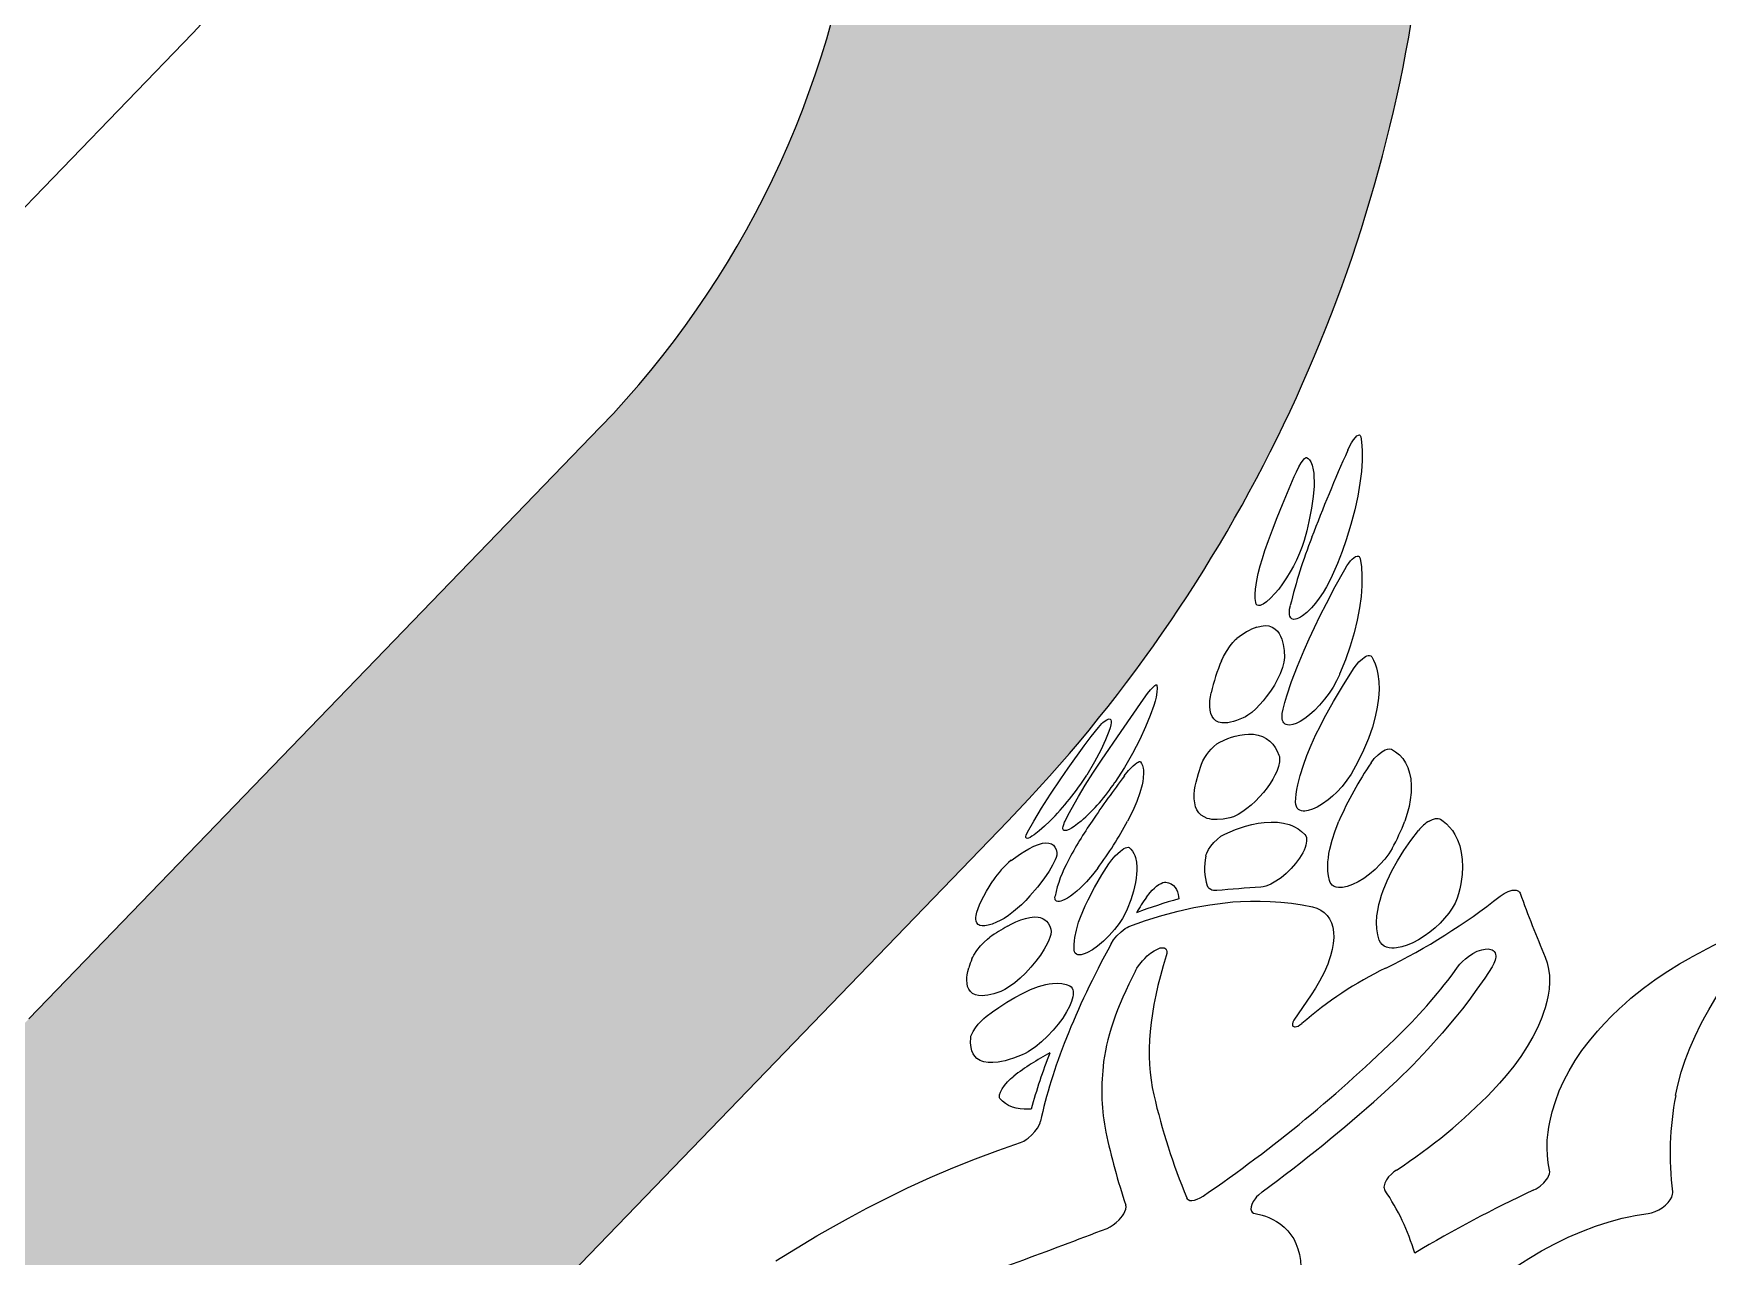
# Model space of a CAD drawing. Extents: x 5 to 829, y 5 to 582.
# Drawn here: x 316.66 to 334.38, y 420.91 to 433.86 of the extents above; entities that cross this region are included whole.
import ezdxf

# ---------------------------------------------------------------- set-up
doc = ezdxf.new("R2010")
doc.units = 0
doc.header["$LTSCALE"] = 7
doc.header["$MEASUREMENT"] = 0
doc.layers.add('HATCH', color=3, linetype='CONTINUOUS')
doc.layers.add('OUTLINE', color=7, linetype='CONTINUOUS', lineweight=25)

msp = doc.modelspace()

# ---------------------------------------------------------------- hatches: boundary and pattern name
at = {"layer": 'HATCH'}
h = msp.add_hatch(dxfattribs=at)
h.set_pattern_fill('DOTS', color=256, scale=15)
h.set_pattern_definition([(0, (39.08501928787086, 223.1485383463907), (0.46875, 0.9375), [0, -0.9375])])
edge = h.paths.add_edge_path()
edge.add_arc((318.5948103647763, 387.8951206612107), 1.699999999999999, 356.2113893814385, 391.2682112159051)
edge.add_arc((321.2910952232819, 389.6167922195552), 1.499999999999995, 146.7554563376713, 214.0233060076797, ccw=False)
edge.add_arc((318.6148124501631, 391.3710756967356), 1.700000000000017, 326.7554563376692, 363.767943098237)
edge.add_arc((290.3467697267472, 389.5093994827012), 30.02927951323097, 3.7679430982366, 14.02566068327412)
edge.add_arc((372.8410952232819, 410.1167922195554), 54.99999999999996, 180.0000000000001, 194.0256606832747, ccw=False)
edge.add_line((317.8410952232819, 410.1167922195553), (317.8410952232817, 411.6167922195553))
edge.add_arc((328.8410952232819, 411.6167922195552), 11.00000000000002, 135.9959717478318, 179.9999999999994, ccw=False)
edge.add_line((320.9288946662907, 419.258590590747), (326.9777839913274, 425.5215176089679))
edge.add_arc((315.469128635704, 436.6368606943378), 16.00000000000004, 315.995971747832, 352.7468053872747)
edge.add_line((331.3410952232819, 434.6167922195552), (338.9774588596454, 494.6167922195552))
edge.add_line((338.9774588596454, 494.6167922195552), (329.5230409337791, 494.6167922195552))
edge.add_arc((329.5230409337792, 491.6167922195552), 2.999999999999991, -7.253194612724599, 90.00000000000108, ccw=False)
edge.add_line((332.4990346689501, 491.2380293805335), (325.3891077529403, 435.3743178975986))
edge.add_arc((315.469128635704, 436.6368606943378), 10.00000000000002, 315.99597174783196, 352.74680538727483, ccw=False)
edge.add_line((322.6620382329688, 429.6897712659816), (316.6131489079321, 423.4268442477607))
edge.add_arc((328.8410952232819, 411.6167922195552), 17, 135.9959717478321, 179.9999999999999)
edge.add_line((311.8410952232819, 411.6167922195552), (311.841095223282, 410.1167922195506))
edge.add_arc((372.8410952232821, 410.1167922195551), 60.99999999999996, 180.0000000000042, 194.0256606832745)
edge.add_arc((290.3467697267472, 389.509399482701), 24.02927951323116, 7.965249221048111, 14.025660683274111, ccw=False)
edge.add_arc((311.1731650019824, 392.4234785285168), 3.00000000000001, -15.503869693138085, 7.965249221049987, ccw=False)
edge.add_arc((321.2910952232819, 389.6167922195552), 7.50000000000002, 164.4961303068599, 197.589888053205)
edge.add_arc((311.2820330423476, 386.4436747842574), 3.000000000000028, -0.37929316988402206, 17.589888053205073, ccw=False)
edge.add_line((314.2819673076829, 386.4238151853759), (313.5997932509774, 283.376551248187))
edge.add_arc((310.5998589856422, 283.3964108470686), 2.999999999999998, 341.22404204298357, 359.6207068301147, ccw=False)
edge.add_arc((320.5410952232821, 280.0167922195552), 7.500000000000004, 161.2240420429845, 192.9539508470455)
edge.add_arc((310.3083144972966, 277.6630295692653), 3.000000000000005, -14.450553213307785, 12.953950847045917, ccw=False)
edge.add_line((313.2134045775231, 276.9143963975654), (312.4636478613187, 274.004946374288))
edge.add_arc((337.6410952232818, 267.5167922195553), 26.00000000000001, 165.5494467866925, 180.000000000008)
edge.add_line((311.6410952232818, 267.5167922195516), (311.641095223284, 251.7299630587673))
edge.add_line((311.6410952232841, 251.7299630587673), (316.4680195289067, 254.5167913241233))
edge.add_arc((319.0660952232815, 256.0167922195559), 3.000000000000004, 103.8187462502811, 210.0000197471174, ccw=False)
edge.add_arc((353.441314521529, 266.0167922195552), 35.80021929824718, 180.0000000000086, 191.4173968417242, ccw=False)
edge.add_line((317.6410952232818, 266.0167922195499), (317.6410952232818, 267.5167922195553))
edge.add_arc((337.6410952232818, 267.5167922195553), 20, 165.5494467866925, 180.0000000000003, ccw=False)
edge.add_line((318.2738280217716, 272.5076800308882), (319.4439071030025, 277.0482016915112))
edge.add_arc((312.6653635824748, 278.79501242548), 6.999999999999783, 345.5494467866723, 347.1884062628637)
edge.add_arc((316.5657815994764, 277.9080291716085), 3, 347.188406262884, 387.9443665222576)
edge.add_arc((320.5410952232819, 280.0167922195552), 1.500000000000003, 149.8621886517988, 207.9443665222563, ccw=False)
edge.add_arc((317.0220777857874, 282.059799144146), 2.569073729894538, 329.8621886518, 359.6207068301164)
edge.add_line((319.5910952232816, 282.0427922195552), (319.7935535499433, 312.6255685926964))
edge.add_spline(control_points=[(319.7935535499432, 312.6255685926964), (319.5796012579958, 312.6842565124857), (319.1127099164146, 312.7701105273933), (318.5666915774282, 312.7317024075173), (318.2941131068687, 312.7150586172483)], knot_values=[0.996170392800659, 0.996170392800659, 0.996170392800659, 0.996170392800659, 1.65973339260108, 2.37323578365356, 2.37323578365356, 2.37323578365356, 2.37323578365356], degree=3, periodic=0)
edge.add_spline(control_points=[(318.2941131068687, 312.7150586172483), (317.7933699226678, 312.6844829649623), (316.5790475662172, 312.6334342022199), (317.2521591167304, 315.6238189065743), (317.0629339989014, 317.1262526629532), (316.8045259300723, 319.2805751286289), (317.7291841732365, 319.0081514142209), (318.3348131798484, 318.8630953556266)], knot_values=[2.37323578365356, 2.37323578365356, 2.37323578365356, 2.37323578365356, 3.683982954908346, 5.789738561323501, 8.897583544937163, 9.667117092186864, 11.11899205011394, 11.11899205011394, 11.11899205011394, 11.11899205011394], degree=3, periodic=0)
edge.add_spline(control_points=[(318.3348131798484, 318.8630953556266), (318.4692857240516, 318.8308874246353), (319.0255359078867, 318.7044468577674), (319.5005884667528, 318.7055478830172), (319.8340858070096, 318.7482555386681)], knot_values=[11.11899205011394, 11.11899205011394, 11.11899205011394, 11.11899205011394, 11.44136320031615, 12.45186169343231, 12.45186169343231, 12.45186169343231, 12.45186169343231], degree=3, periodic=0)
edge.add_line((319.8340858070096, 318.7482555386681), (320.291095223282, 387.7827922195552))
h.paths.add_polyline_path([(315.0667708956034, 294.5683721580089), (318.280986179891, 294.54709401635), (318.3107755782135, 299.0469954143528), (315.0965602939257, 299.0682735560116)], flags=24)
h.paths.add_polyline_path([(337.0647407785636, 482.9777072790075), (338.1032891811992, 492.6506860992158), (333.629003823834, 493.1310719242234), (332.5904554211986, 483.4580931040151)], flags=24)
h.paths.add_polyline_path([(316.4224097993065, 256.8587248864122), (316.4224097993065, 266.2444391721265), (311.9224097993065, 266.2444391721265), (311.9224097993065, 256.8587248864122)], flags=25)

# ---------------------------------------------------------------- linework, layer by layer
at = {"layer": 'OUTLINE'}
for p, q in [((318.34629247461, 433.8580249229954), (312.2974031495733, 427.5950979047744)), ((322.6620382329688, 429.6897712659816), (316.6131489079321, 423.4268442477607)), ((326.9777839913274, 425.5215176089679), (320.9288946662907, 419.258590590747))]:
    msp.add_line(p, q, dxfattribs=at)
at = {"layer": 'OUTLINE', "ltscale": 0.001295910380023842}
msp.add_line((330.7113802574615, 429.5868849929927), (330.7183840416412, 429.5355239090083), dxfattribs=at)
at = {"layer": 'OUTLINE', "ltscale": 0.003330866172961866}
msp.add_line((327.1854708336334, 425.4050612625239), (327.2501986168365, 425.5215163406489), dxfattribs=at)
at = {"layer": 'OUTLINE', "ltscale": 0.0003002137665080602}
msp.add_line((327.5774386070709, 425.5106215652583), (327.5824892662506, 425.5215163406489), dxfattribs=at)
at = {"layer": 'OUTLINE', "ltscale": 0.0008293837033825667}
msp.add_line((331.5564425133209, 425.5408034500239), (331.5834353111725, 425.5215163406489), dxfattribs=at)
at = {"layer": 'OUTLINE', "ltscale": 0.008134304024375347}
msp.add_line((330.1875460289459, 423.6828627761958), (330.0045626305084, 423.4138198074458), dxfattribs=at)
at = {"layer": 'OUTLINE'}
for points in [[(330.7183840416412, 429.5355239090083), (330.7248079918365, 429.4422621902583), (330.724685921524, 429.3376784500239), (330.7175600670319, 429.2221999343989), (330.7028963707428, 429.0962844070552), (330.6801607750397, 428.9604506668208), (330.64874292836, 428.8151564773677), (330.6080782555084, 428.6610427078364), (330.5575411461334, 428.4988112625239), (330.5140078209381, 428.3755202468989), (330.4648745201569, 428.2491469558833), (330.4101717613678, 428.1205458816646)], [(330.5737307213287, 429.4458022293208), (330.5933840416412, 429.4869399246333), (330.6148378990631, 429.5256667312739), (330.6353457115631, 429.5571913894771), (330.6545717857819, 429.5816359695552), (330.6715853355865, 429.5981764968989), (330.6860048912506, 429.6069350418208), (330.697326912735, 429.6082167801021), (330.7023012779694, 429.6058974441646), (330.7063295982819, 429.6015029129146), (330.7113802574615, 429.5868849929927)], [(330.0065767906647, 429.1671157058833), (330.0299837730865, 429.2180190261958), (330.0565798424225, 429.2694106277583), (330.082107796524, 429.3126235183833), (330.1048739098053, 429.3448805984614), (330.1172945641022, 429.3589186843989), (330.1274264000397, 429.3671584304927), (330.1328127525787, 429.3695998367427), (330.135086312149, 429.3699355301021), (330.1379854820709, 429.3693556961177)], [(330.1379854820709, 429.3693556961177), (330.1544039391022, 429.3591628250239), (330.1689303062897, 429.3441786941646), (330.1816103600006, 429.3245864090083), (330.1898958824615, 429.3068862136958), (330.1971132896881, 429.2866835769771), (330.2083590172272, 429.2389235672114), (330.2134249351959, 429.2019972976802), (330.2165377281647, 429.1609816726802), (330.2176516197662, 429.1155104812739), (330.2166750572662, 429.0660720047114), (330.2082369469147, 428.9562392410396), (330.1907045982819, 428.8317885574458), (330.163406624649, 428.6935134109614), (330.139724984024, 428.5950637039302), (330.1112673424225, 428.4912429031489)], [(329.6000979088287, 427.8353285965083), (329.5949099205475, 427.8771987136958), (329.5941927574615, 427.9246535476802), (329.5978396080475, 427.9775405105708), (329.603348030899, 428.0206313308833), (329.611160530899, 428.0666518386958), (329.6271212242584, 428.1410231765864), (329.6479799889069, 428.2216201004146), (329.6710207603912, 428.3002638992427), (329.6977999351959, 428.3838210281489), (329.7346041344147, 428.4903884109614), (329.7762911461334, 428.6037001785396), (329.8268892906647, 428.7344985183833), (329.8820192955475, 428.8713393386958), (330.0065767906647, 429.1671157058833)], [(330.1112673424225, 428.4912429031489), (330.0904848717194, 428.4273390945552), (330.0631716392975, 428.3569960769771), (330.0296633385162, 428.2824111160396), (329.9985201500397, 428.2206130203364), (329.9638979576569, 428.1582045730708), (329.9253389976959, 428.0949721511958), (329.8842165611725, 428.0336928543208), (329.8426668785553, 427.9774489578364), (329.8021242760162, 427.9281935867427), (329.7559511803131, 427.8789687332271), (329.7140658043365, 427.8416457351802), (329.6779635094147, 427.8167739090083), (329.6623995445709, 427.8089614090083), (329.6485445641022, 427.8041396316646), (329.6300814293365, 427.8022475418208), (329.6159060142975, 427.8071303543208), (329.6059420250397, 427.8182997879146), (329.6000979088287, 427.8353285965083)], [(330.705627693985, 428.2991652664302), (330.7176973961334, 428.2120375808833), (330.7234194420319, 428.1159987625239), (330.7223818443756, 428.0112624343989), (330.7141268394928, 427.8981948074458), (330.6981814049225, 427.7772536453364), (330.6741030357819, 427.6489577468989), (330.641433968399, 427.5139174636958), (330.5997774742584, 427.3728347000239), (330.5487978600006, 427.2264723953364), (330.4882204674225, 427.0756850418208), (330.4851381920319, 427.0684828933833)], [(330.5412600182037, 428.1846938308833), (330.5646822594147, 428.2231154617427), (330.5837710045319, 428.2499709304927), (330.6036074303131, 428.2742324051021), (330.6210634850006, 428.2926345047114), (330.6371462486725, 428.3067946609614), (330.6573336266022, 428.3199782547114), (330.674637093399, 428.3259291824458), (330.6883700035553, 428.3248305496333), (330.6944735191803, 428.3213210281489), (330.6994173668365, 428.3157973465083), (330.7031557701569, 428.3083815750239), (330.705627693985, 428.2991652664302)], [(329.8894198082428, 426.7065444168208), (329.9077303551178, 426.7756056961177), (329.9289095543365, 426.8474135574458), (329.9797060631256, 426.9989943679927), (330.0412752769928, 427.1607680496333), (330.1129915855865, 427.3318495926021), (330.1655733726959, 427.4494643386958), (330.2220614098053, 427.5703444656489), (330.2833254478912, 427.6963210281489), (330.3481295250397, 427.8248305496333), (330.4420015953522, 428.0036635574458), (330.5412600182037, 428.1846938308833)], [(330.4101717613678, 428.1205458816646), (330.38214136586, 428.0615859207271), (330.34991480336, 428.0017104324458), (330.3126833580475, 427.9402480301021), (330.2725832603912, 427.8813491043208), (330.2311403892975, 427.8270888504146), (330.189514412735, 427.7789931472896), (330.1406710289459, 427.7304701980708), (330.0952303551178, 427.6936659988521), (330.0732424400787, 427.6792922195552), (330.0529940269928, 427.6683974441646), (330.0364992760162, 427.6616530593989), (330.0215761803131, 427.6575942215083), (330.0004427574615, 427.6564345535396), (329.983474984024, 427.6618666824458), (329.9706270836334, 427.6734328445552), (329.9618990562897, 427.6908583816646), (329.9583895348053, 427.7055068191646), (329.9567263267975, 427.7225661453364), (329.9588778160553, 427.7634291824458), (329.9661715172272, 427.8038649734614)], [(329.6132052086334, 427.5742812332271), (329.6588289879303, 427.5858473953364), (329.7005465172272, 427.5896620926021), (329.7384493492584, 427.5859999832271), (329.7725069664459, 427.5751052078364), (329.8027498863678, 427.5571608718989), (329.829162850235, 427.5324111160396), (329.847488655899, 427.5078139480708), (329.8632967613678, 427.4791274246333), (329.876541390274, 427.4463820633052), (329.8847811363678, 427.4192519363521), (329.8915407799225, 427.3899550613521), (329.9004824303131, 427.3249831375239), (329.90313745961, 427.2507949051021)], [(329.237365975235, 427.2185073074458), (329.2588350914459, 427.2645888504146), (329.2890169762115, 427.3174452957271), (329.3282625816803, 427.3751845535396), (329.3581698082428, 427.4125685867427), (329.3859408043365, 427.4414687332271), (329.4005129478912, 427.4537673172114)], [(329.90313745961, 427.2507949051021), (329.9017946861725, 427.2284560379146), (329.8980868004303, 427.2034621414302), (329.883362068985, 427.1461196121333), (329.8589174889069, 427.0809035476802), (329.8311464928131, 427.0218520340083), (329.7970125816803, 426.9600844558833), (329.7569582603912, 426.8971572097896), (329.7116854332428, 426.8346877273677), (329.6781466148834, 426.7931533035396), (329.6437990807037, 426.7543349441646), (329.5996401451569, 426.7095046218989), (329.557205452774, 426.6719069656489), (329.5168001793365, 426.6415419754146), (329.4910586021881, 426.6253066238521), (329.4675295494537, 426.6130690750239)], [(330.8273012779694, 427.2587294754146), (330.8468172691803, 427.2239394363521), (330.8637087486725, 427.1856093582271), (330.8778994225006, 427.1437392410396), (330.8867037437897, 427.1101088699458), (330.89386011586, 427.0745558914302), (330.9031069420319, 426.9978652176021), (330.9052431725006, 426.9140029129146), (330.8998415611725, 426.8233351883052), (330.88653589711, 426.7262587722896), (330.8649447105865, 426.6232619461177), (330.8347170494537, 426.5149550613521), (330.79327417836, 426.3959365066646), (330.7418062828522, 426.2727675613521), (330.6802065514069, 426.1464247879146), (330.6085055016022, 426.0178542312739)], [(330.6429293297272, 427.1431899246333), (330.66632105336, 427.1756301101802), (330.6916048668365, 427.2052931961177), (330.7284243248444, 427.2399916824458), (330.7457735680084, 427.2528395828364), (330.7621767662506, 427.2626052078364), (330.7763674400787, 427.2689223465083), (330.7892611168365, 427.2725234207271), (330.8042147301178, 427.2731948074458), (330.8164217613678, 427.2692885574458), (330.8273012779694, 427.2587294754146)], [(330.4851381920319, 427.0684828933833), (330.4550020836334, 427.0049758133052), (330.4185030601959, 426.9397902664302), (330.3761751793365, 426.8744216140864), (330.3287813805084, 426.8103957351802), (330.275940193985, 426.7476821121333), (330.2211764000397, 426.6910720047114), (330.1696627281647, 426.6447463211177), (330.1192629478912, 426.6058669265864), (330.071853890274, 426.5754409011958), (330.028869881485, 426.5539565261958), (329.9929049156647, 426.5415663894771), (329.9614107750397, 426.5364394363521), (329.9347078941803, 426.5383010086177), (329.9232332848053, 426.5418105301021), (329.9130251549225, 426.5469374832271), (329.904129280899, 426.5537123855708), (329.896545662735, 426.5620742019771), (329.8896792076569, 426.5731520828364), (329.8844454430084, 426.5860610183833), (329.8806612633209, 426.6019606765864), (329.8787844322662, 426.6198439773677), (329.8805544517975, 426.6598220047114), (329.8894198082428, 426.7065444168208)], [(330.0220186851959, 425.7218032058833), (330.0238802574615, 425.7630629715083), (330.0280611656647, 425.8062453445552), (330.0348971031647, 425.8535475906489), (330.0442049644928, 425.9028945144771), (330.0694735191803, 426.0049147781489), (330.1038668297272, 426.1141066726802), (330.1418459557037, 426.2167983230708), (330.1865389488678, 426.3244033035396), (330.2377016685944, 426.4364943679927), (330.280105843399, 426.5231948074458), (330.3258516930084, 426.6119094070552), (330.4216158531647, 426.7854628738521), (330.5278017662506, 426.9634719070552), (330.6429293297272, 427.1431899246333)], [(328.5538485191803, 426.9599013504146), (328.5563967369537, 426.9261183914302), (328.5532229088287, 426.8838210281489), (328.5444185875397, 426.8334365066646), (328.5341341637115, 426.7905898269771), (328.5206911705475, 426.7436232742427), (328.4842684410553, 426.6379103836177), (328.434890999649, 426.5174880203364), (328.3721773766022, 426.3835768875239), (328.2956392906647, 426.2374892410396), (328.2096102379303, 426.0885024246333), (328.1102144859772, 425.9310317215083)], [(328.4122164391022, 426.8114943679927), (328.45538355336, 426.8703322586177), (328.4878389976959, 426.9103408035396), (328.5164797447662, 426.9414687332271), (328.5316927574615, 426.9552931961177), (328.5427248619537, 426.9627089676021), (328.5478975914459, 426.9644484695552), (328.549881234024, 426.9644484695552), (328.5527041100006, 426.9627700027583), (328.5538485191803, 426.9599013504146)], [(329.4675295494537, 426.6130690750239), (329.397293343399, 426.5847792801021), (329.3643801353912, 426.5744643386958), (329.3333895348053, 426.5669264968989), (329.3052675865631, 426.5621962722896), (329.2790377281647, 426.5599379715083), (329.2404635094147, 426.5614638504146), (329.2070009850006, 426.5693068679927), (329.1786806725006, 426.5832534011958), (329.1555025719147, 426.6030898269771), (329.1374056480865, 426.6286635574458), (329.1247103355865, 426.6585707840083), (329.1166079185944, 426.6934218582271), (329.1130221031647, 426.7330947097896), (329.1131289146881, 426.7636428054927), (329.1153719566803, 426.7964492019771), (329.1204683922272, 426.8366103347896), (329.1282198570709, 426.8796096023677)], [(327.5824892662506, 425.5215163406489), (327.6115420006256, 425.5809340652583), (327.6448824547272, 425.6441664871333), (327.7236178062897, 425.7817092117427), (327.796219124649, 425.9001174148677), (327.8774264000397, 426.0271010574458), (327.9690401695709, 426.1660475906489), (328.1747744225006, 426.4689955886958), (328.4122164391022, 426.8114943679927)], [(327.7824556969147, 426.3185439285396), (327.8570406578522, 426.4176955398677), (327.9343569420319, 426.5126357254146), (327.970779671524, 426.5530104812739), (327.9817965172272, 426.5633559402583)], [(327.9817965172272, 426.5633559402583), (328.0056612633209, 426.5817275222896), (328.025467171524, 426.5942092117427), (328.037170662735, 426.5996413406489), (328.0469973228912, 426.6023268875239), (328.0590059898834, 426.6011061843989), (328.0666201256256, 426.5933852371333), (328.0700533531647, 426.5795607742427), (328.0696718834381, 426.5616164383052), (328.0660250328522, 426.5389418777583), (328.0578005455475, 426.5069899734614), (328.0454104088287, 426.4693007644771), (328.0096590660553, 426.3804946121333), (327.958816780899, 426.2729506668208), (327.892898812149, 426.1483473953364), (327.8116915367584, 426.0083022293208)], [(327.2501986168365, 425.5215163406489), (327.3337099693756, 425.6585707840083), (327.4288180016022, 425.8058180984614), (327.5370791100006, 425.9667678054927), (327.6148531578522, 426.0796523269771), (327.7824556969147, 426.3185439285396)], [(329.0259707115631, 426.1240859207271), (329.0408632896881, 426.1574416336177), (329.06280542836, 426.1955580886958), (329.0824434898834, 426.2246108230708), (329.104812874649, 426.2540297683833), (329.1296084068756, 426.2830214676021), (329.15509058461, 426.3092665847896), (329.1895601891022, 426.3387465652583), (329.2189791344147, 426.3571181472896)], [(329.2189791344147, 426.3571181472896), (329.3038027428131, 426.3935561355708), (329.3441317223053, 426.4079299148677), (329.3830568932037, 426.4197402176021), (329.4328005455475, 426.4315810379146), (329.480057015274, 426.4390273269771), (329.5248568199615, 426.4421096023677), (329.5773623131256, 426.4400038894771), (329.6259768150787, 426.4313674148677), (329.6706392906647, 426.4163832840083), (329.7113344810944, 426.3951735672114), (329.7479860924225, 426.3678908523677), (329.7805330894928, 426.3346877273677), (329.8057711266022, 426.3005385574458), (329.8276217125397, 426.2619643386958), (329.8459780357819, 426.2190871414302)], [(328.2091066978912, 425.9993910965083), (328.2533724449615, 426.0546889480708), (328.3009340904694, 426.1050124343989), (328.3220675133209, 426.1239028152583), (328.3406222008209, 426.1380324539302), (328.3544008873444, 426.1462416824458), (328.3653872154694, 426.1503920730708), (328.3732760094147, 426.1508803543208), (328.3786013267975, 426.1481948074458)], [(328.3786013267975, 426.1481948074458), (328.3921816490631, 426.1302504715083), (328.4023897789459, 426.1077895340083), (328.4092257164459, 426.0809951004146), (328.4121401451569, 426.0581984695552), (328.413162484024, 426.0332045730708), (328.4095308922272, 425.9767470535396)], [(329.3240664146881, 425.5537429031489), (329.254715218399, 425.5408339676021), (329.1919863365631, 425.5359511551021), (329.1628420494537, 425.5365309890864), (329.1354982994537, 425.5390944656489), (329.1106112144928, 425.5434889968989), (329.087478890274, 425.5497756179927), (329.0524599693756, 425.5645156082271), (329.022522225235, 425.5843825515864), (328.9977114342194, 425.6092543777583), (328.9779818199615, 425.6389784988521), (328.9633333824615, 425.6734633621333), (328.9537050865631, 425.7125563797114), (328.9490664146881, 425.7548232254146), (328.9489901207428, 425.8010878738521), (328.9533846519928, 425.8512892898677), (328.959549202774, 425.8914504226802), (328.9681551598053, 425.9337783035396), (328.9924471519928, 426.0247817215083), (329.0259707115631, 426.1240859207271)], [(329.8459780357819, 426.2190871414302), (329.8500063560944, 426.2047743972896), (329.8522036217194, 426.1886000808833), (329.8524935387115, 426.1690077957271), (329.8505404137115, 426.1473708328364), (329.8403475426178, 426.1004042801021), (329.8214571617584, 426.0472121414302), (329.8029024742584, 426.0066542801021), (329.7800600670319, 425.9640822586177), (329.7517397545319, 425.9180617508052), (329.7192537926178, 425.8713698562739), (329.6816408775787, 425.8231520828364), (329.640701546524, 425.7761244949458), (329.5968477867584, 425.7309279617427), (329.5516359947662, 425.6892104324458), (329.5072329185944, 425.6527114090083), (329.4635164879303, 425.6210646804927), (329.4125063560944, 425.5898451980708), (329.3651278160553, 425.5671401199458), (329.3240664146881, 425.5537429031489)], [(330.8208010338287, 426.1380019363521), (330.8549349449615, 426.1830153640864), (330.8943026207428, 426.2233596023677), (330.9328005455475, 426.2537245926021), (330.9511568687897, 426.2651381668208), (330.9691317223053, 426.2742018875239), (330.9952089928131, 426.2831435379146), (331.017410530899, 426.2852797683833), (331.0352938316803, 426.2808547195552)], [(331.0352938316803, 426.2808547195552), (331.0800478600006, 426.2545180496333), (331.1200869225006, 426.2218642410396), (331.1551668785553, 426.1828627761958), (331.1849978111725, 426.1377272781489), (331.2092745445709, 426.0865492996333), (331.2276766441803, 426.0294814285396), (331.2398378990631, 425.9667372879146), (331.2454531334381, 425.8985305008052), (331.2441713951569, 425.8251357254146), (331.2356875084381, 425.7469191726802), (331.2221224449615, 425.6748061355708), (331.2026064537506, 425.5994887527583), (331.177078499649, 425.5215163406489)], [(328.4095308922272, 425.9767470535396), (328.4041750572662, 425.9414992508052), (328.3963930748444, 425.9037184890864), (328.3735201500397, 425.8209853347896), (328.3406832359772, 425.7292494949458), (328.2976229332428, 425.6291518386958), (328.2440493248444, 425.5215163406489)], [(330.6085055016022, 426.0178542312739), (330.5655367516022, 425.9525160965083), (330.5139315269928, 425.8867812332271), (330.4576113365631, 425.8257765945552), (330.4123995445709, 425.7832045730708), (330.3661043785553, 425.7446608718989), (330.3080294273834, 425.7030348953364), (330.2516939781647, 425.6698622879146), (330.1996004723053, 425.6461501297114), (330.1562044762115, 425.6326613601802), (330.117996468399, 425.6270766433833), (330.1010286949615, 425.6272292312739), (330.0856020592194, 425.6292739090083), (330.0674898766022, 425.6349501785396), (330.0522921226959, 425.6439223465083), (330.0400698326569, 425.6560683426021), (330.0297701500397, 425.6740737136958), (330.0237276695709, 425.6960768875239), (330.0220186851959, 425.7218032058833)], [(327.4206240318756, 425.5215163406489), (327.3626558922272, 425.4661574539302), (327.3078920982819, 425.4178481277583), (327.2537996910553, 425.3753676590083), (327.2308962486725, 425.3597731765864), (327.2112734459381, 425.3482985672114), (327.1951143883209, 425.3410048660396), (327.1825564049225, 425.3378920730708), (327.173904671524, 425.3387160476802), (327.1686861656647, 425.3431410965083), (327.1669161461334, 425.3487868484614), (327.1669771812897, 425.3562636551021), (327.1707613609772, 425.3718886551021), (327.1854708336334, 425.4050612625239)], [(327.751541390274, 425.5215163406489), (327.713455452774, 425.4907241043208), (327.6782381676178, 425.4649672683833), (327.6503451012115, 425.4470229324458), (327.6254122398834, 425.4334731277583), (327.5983889244537, 425.4229750808833), (327.5874331139069, 425.4208388504146), (327.5782320641022, 425.4207167801021), (327.5709993980865, 425.4225173172114), (327.5654451988678, 425.4261183914302), (327.5613863609772, 425.4317946609614), (327.559143318985, 425.4393019851802), (327.5587618492584, 425.4505934890864), (327.5608217857819, 425.4641738113521), (327.567215218399, 425.4857802566646), (327.5774386070709, 425.5106215652583)], [(329.2716524742584, 425.3833022293208), (329.3300631187897, 425.4086623367427), (329.3873140953522, 425.4313063797114), (329.4397127769928, 425.4499526199458), (329.4909670494537, 425.4661879715083), (329.5597078941803, 425.4844985183833), (329.6259920738678, 425.4980788406489), (329.6896517418365, 425.5068984207271), (329.7623751305084, 425.5111708816646), (329.830887093399, 425.5086074051021), (329.8949434898834, 425.4992079910396), (329.9543306969147, 425.4831252273677), (329.9822237633209, 425.4725661453364), (330.0088961266022, 425.4603896316646), (330.0485537193756, 425.4377455886958), (330.0850069664459, 425.4110732254146), (330.1181032799225, 425.3804946121333)], [(330.3795931480865, 424.8910536941646), (330.3696291588287, 424.9401869949458), (330.3640291832428, 424.9921279129146), (330.3627169273834, 425.0466933426021), (330.3644716881256, 425.0885634597896), (330.36846949086, 425.1317153152583), (330.3749392174225, 425.1774611648677), (330.3837282799225, 425.2243972000239), (330.4076235435944, 425.3199477371333), (330.4399416588287, 425.4191909011958), (330.48028589711, 425.5215163406489)], [(330.9075167320709, 424.2599501785396), (330.89825464711, 424.2884841140864), (330.8907778404694, 424.3181472000239), (330.88116480336, 424.3807997879146), (330.8786013267975, 424.4475112136958), (330.8829195641022, 424.5178237136958), (330.8939516685944, 424.5913100418208), (330.9038546226959, 424.6374526199458), (330.9161226891022, 424.6845412429927), (330.9314882896881, 424.7349867996333), (330.9493258141022, 424.7862868484614), (330.9909517906647, 424.8882765945552), (331.041824593399, 424.9935927566646), (331.1010286949615, 425.1003737625239), (331.1679232262115, 425.2079177078364), (331.2419130943756, 425.3154006179927), (331.3223879478912, 425.4220900711177)], [(331.4370272301178, 425.5215163406489), (331.4720308922272, 425.5383315261958), (331.5035555504303, 425.5474867996333), (331.5178682945709, 425.5492263015864), (331.531082405899, 425.5490431961177), (331.5449068687897, 425.5462966140864), (331.5564425133209, 425.5408034500239)], [(331.5834353111725, 425.5215163406489), (331.6191561363678, 425.4912123855708), (331.651687874649, 425.4575514968989), (331.6809542320709, 425.4205947097896), (331.7068331383209, 425.3804030593989), (331.7221834801178, 425.3518386062739), (331.7359469078522, 425.3219618972896), (331.7586825035553, 425.2581801590083), (331.7748873375397, 425.1894240554927), (331.7844393394928, 425.1159682449458), (331.7872316978912, 425.0381484207271), (331.7832338951569, 424.9564223465083), (331.7777712486725, 424.9071669754146), (331.7700045250397, 424.8567824539302), (331.759842171524, 424.8048110183833), (331.74737574086, 424.7518935379146)], [(327.0121157310944, 425.1053481277583), (327.1114657066803, 425.1749892410396), (327.1571810387115, 425.2037978347896), (327.2001040123444, 425.2284865554927), (327.2528994225006, 425.2549758133052), (327.3004915855865, 425.2740492996333), (327.342834725235, 425.2858290847896), (327.3799288414459, 425.2903762039302), (327.4118349693756, 425.2879347976802), (327.425842537735, 425.2841506179927), (327.4385988853912, 425.2786879715083), (327.458816780899, 425.2643141922114), (327.4748537682037, 425.2445388015864), (327.4867708824615, 425.2196364578364), (327.4946139000397, 425.1898207840083)], [(328.0457918785553, 425.0679640945552), (328.0762179039459, 425.1097426590083), (328.1127321861725, 425.1518569168208), (328.1396181725006, 425.1786513504146), (328.1674044273834, 425.2028517898677), (328.2047579430084, 425.2291884597896), (328.2212832115631, 425.2377333816646), (328.2356875084381, 425.2428298172114), (328.249344124649, 425.2442336258052), (328.2590334557037, 425.2408156570552)], [(328.2590334557037, 425.2408156570552), (328.2791445396881, 425.2232070144771), (328.296463265274, 425.2022719558833), (328.3110201500397, 425.1781325515864), (328.3201143883209, 425.1579604324458), (328.3276522301178, 425.1361098465083), (328.3380892418365, 425.0875258621333), (328.3423922203522, 425.0326857742427), (328.3420107506256, 424.9963088211177), (328.3393862389069, 424.9578261551021), (328.3342287682037, 424.9154067215083), (328.3266298912506, 424.8708510574458), (328.3047793053131, 424.7780165847896), (328.2765810631256, 424.6864028152583), (328.2408297203522, 424.5896620926021)], [(329.0714419029694, 425.1508803543208), (329.0751040123444, 425.1659255203364), (329.0811617516022, 425.1824660476802), (329.0996401451569, 425.2183852371333), (329.1246950767975, 425.2551589187739), (329.1559450767975, 425.2926345047114), (329.1904299400787, 425.3270278152583), (329.2318728111725, 425.3601088699458), (329.2524569176178, 425.3732924636958), (329.2716524742584, 425.3833022293208)], [(330.1181032799225, 425.3804946121333), (330.1288454674225, 425.3654799636958), (330.1356814049225, 425.3468337234614), (330.1385347984772, 425.3249526199458), (330.1380770348053, 425.3067031082271), (330.1354067467194, 425.2871413406489), (330.1301424644928, 425.2646498855708), (330.1225283287506, 425.2410597976802), (330.1111147545319, 425.2130446609614), (330.0969393394928, 425.1841445144771), (330.0633852623444, 425.1282363113521), (330.0215914391022, 425.0715346511958), (329.9749758385162, 425.0182509597896), (329.9230654381256, 424.9674697097896), (329.8683779381256, 424.9217543777583), (329.8141329430084, 424.8838210281489), (329.7598879478912, 424.8533339676021), (329.7335360191803, 424.8414015945552), (329.7082216881256, 424.8319716629146), (329.6791994713287, 424.8241286453364), (329.652908577774, 424.8205275711177)], [(331.0437472008209, 425.2323012527583), (331.0085451744537, 425.1754775222896), (330.9661104820709, 425.1185622390864), (330.918045296524, 425.0635085281489), (330.8630068443756, 425.0092482742427), (330.8040621422272, 424.9591689285396), (330.7429354332428, 424.9148268875239), (330.6827242516022, 424.8782668289302), (330.6237185142975, 424.8495497879146), (330.5949709557037, 424.8383193191646), (330.5669405601959, 424.8293471511958), (330.5186464928131, 424.8192763504146), (330.4963381432037, 424.8174452957271), (330.4755098961334, 424.8178115066646), (330.450271859024, 424.8217787918208), (330.4283144615631, 424.8297133621333), (330.4099276207428, 424.8414626297114), (330.3965761803131, 424.8552260574458), (330.3864443443756, 424.8718276199458), (330.3795931480865, 424.8910536941646)], [(327.4946139000397, 425.1898207840083), (327.4953310631256, 425.1757521804927), (327.4930269859772, 425.1587233718989), (327.4868624351959, 425.1358657058833), (327.4771578453522, 425.1098647293208), (327.4503023766022, 425.0541091140864), (327.4130709312897, 424.9907241043208), (327.3569491051178, 424.9081130203364), (327.290115609024, 424.8211684402583), (327.2106325767975, 424.7288832840083), (327.1659395836334, 424.6813979324458), (327.1201479576569, 424.6358351883052), (327.0787813805084, 424.5974745926021), (327.0378267906647, 424.5622573074458), (326.98419214711, 424.5209975418208), (326.9363253258209, 424.4902358230708)], [(327.6782381676178, 424.1540541824458), (327.6766817711334, 424.1843276199458), (327.6771853111725, 424.2161269363521), (327.680008187149, 424.2523818191646), (327.6851809166412, 424.2902541336177), (327.7014162682037, 424.3671889480708), (327.7256014488678, 424.4492201980708), (327.7454989098053, 424.5052809890864), (327.7684786461334, 424.5631117996333), (327.7955477379303, 424.6250319656489), (327.8256991051178, 424.6885695633052), (327.8931887291412, 424.8171706375239), (327.9710390709381, 424.9502883133052), (328.0457918785553, 425.0679640945552)], [(326.9363253258209, 424.4902358230708), (326.8957064293365, 424.4683852371333), (326.8576052330475, 424.4499221023677), (326.8110354088287, 424.4306960281489), (326.7696383141022, 424.4177870926021), (326.73370386586, 424.4111342605708), (326.703445687149, 424.4107070144771), (326.6790011070709, 424.4163832840083), (326.6689760826569, 424.4214492019771), (326.6604006432037, 424.4279189285396), (326.649002327774, 424.4423842605708), (326.6418459557037, 424.4607558426021), (326.6387941978912, 424.4829116043208), (326.6391146324615, 424.5018325027583), (326.6416323326569, 424.5226454910396), (326.6493380211334, 424.5571913894771), (326.6615755699615, 424.5954909500239), (326.676590218399, 424.6336684402583), (326.6950228355865, 424.6745619949458), (326.7208712242584, 424.7258315261958), (326.7509310387115, 424.7802443679927), (326.8169863365631, 424.8886122879146)], [(327.929275765274, 425.0230727371333), (327.873123421524, 424.9506545242427), (327.8101503990631, 424.8792128738521), (327.7421724937897, 424.8115248855708), (327.7071840904694, 424.7802443679927), (327.6723177574615, 424.7516188797114), (327.639221443985, 424.7269911941646), (327.6071779869537, 424.7059035476802), (327.5789644859772, 424.6899733718989), (327.5536501549225, 424.6784987625239), (327.5369875572662, 424.6729445633052), (327.5221712730865, 424.6698317703364), (327.5054628990631, 424.6694655593989), (327.4923555992584, 424.6733412918208), (327.482971443985, 424.6812758621333), (327.4788668297272, 424.6884474929927), (327.4763186119537, 424.6971144851802), (327.4752657555084, 424.7104506668208), (327.4766543053131, 424.7258620437739)], [(328.4435579918365, 424.7161879715083), (328.4818270348053, 424.7651381668208), (328.5040438316803, 424.7889418777583), (328.5272982262115, 424.8110366043208), (328.5510103844147, 424.8307509597896), (328.575256600235, 424.8479323562739), (328.5976717613678, 424.8609328445552), (328.6177828453522, 424.8695693191646), (328.6336367271881, 424.8734450515864), (328.6469271324615, 424.8736281570552)], [(328.6469271324615, 424.8736281570552), (328.6777193687897, 424.8666396316646), (328.7048037193756, 424.8549819168208), (328.7280581139069, 424.8388381179927), (328.747390999649, 424.8183303054927), (328.7612764976959, 424.7966017898677), (328.7719881676178, 424.7717604812739), (328.7795412682037, 424.7439284500239), (328.7831423424225, 424.7212233718989), (328.78497339711, 424.6969924148677)], [(329.1879427574615, 424.7863478836177), (329.169006600235, 424.7857070144771), (329.1516573570709, 424.7872023758052), (329.1370089195709, 424.7905593093989), (329.1239473961334, 424.7957778152583), (329.1086428307037, 424.8058791336177), (329.0966799400787, 424.8192153152583), (329.0881045006256, 424.8355422195552)], [(331.74737574086, 424.7518935379146), (331.7317354820709, 424.7036147293208), (331.7091066978912, 424.6533827957271), (331.6788180016022, 424.6001906570552), (331.6424563072662, 424.5471816238521), (331.5990603111725, 424.4931960281489), (331.5507815025787, 424.4410109695552), (331.4975130699615, 424.3906569656489), (331.4407961510162, 424.3437819656489), (331.3820955894928, 424.3014235672114), (331.3220217369537, 424.2640395340083), (331.2615206383209, 424.2323622879146), (331.2015993736725, 424.2070632156489), (331.1444399498444, 424.1891493972896), (331.0903017662506, 424.1788344558833), (331.064773812149, 424.1766982254146), (331.0405275963287, 424.1766371902583), (331.0104982994537, 424.1798415359614), (330.983459725235, 424.1868300613521), (330.9597628258209, 424.1976027664302), (330.9374239586334, 424.2140822586177), (330.9199068687897, 424.2350173172114), (330.9075167320709, 424.2599501785396)], [(332.187073006485, 424.7270217117427), (332.2282107017975, 424.7552504715083), (332.2704928062897, 424.7763686355708), (332.2917940758209, 424.7838759597896), (332.3124849937897, 424.7889113601802), (332.3289644859772, 424.7910475906489), (332.3442843101959, 424.7912001785396), (332.356765999649, 424.7895522293208), (332.3680880211334, 424.7862258133052), (332.3810274742584, 424.7791762527583), (332.3909762047272, 424.7693495926021), (332.3976290367584, 424.7569594558833)], [(328.2408297203522, 424.5896620926021), (328.2187960289459, 424.5416884597896), (328.1896212242584, 424.4903273758052), (328.1543886803131, 424.4373793777583), (328.1047518394928, 424.3729262527583), (328.0486910484772, 424.3097853836177), (327.9879915855865, 424.2503371414302), (327.9247896812897, 424.1972365554927), (327.8708040855865, 424.1591201004146), (327.8188631676178, 424.1296096023677), (327.7947695396881, 424.1188674148677), (327.7724917076569, 424.1110854324458), (327.7539217613678, 424.1065993484614), (327.737137093399, 424.1046157058833), (327.7177736900787, 424.1058974441646), (327.7021029137115, 424.1115126785396), (327.6903078697662, 424.1212783035396), (327.6821291588287, 424.1357436355708), (327.6782381676178, 424.1540541824458)], [(328.2577974937897, 424.4041152176021), (328.43341089711, 424.4671340164302), (328.6067354820709, 424.5218215164302), (328.7777559898834, 424.5681166824458), (328.9463808678131, 424.6060805496333), (329.1125643394928, 424.6356520828364), (329.2762301109772, 424.6569228347896), (329.3570864342194, 424.6644301590083), (329.4372866295319, 424.6698928054927), (329.5431673668365, 424.6739516433833), (329.6478121422272, 424.6743483718989), (329.7512056969147, 424.6711135086177), (329.8659823082428, 424.6630873855708), (329.979080452774, 424.6505141433833), (330.0904390953522, 424.6333937820552), (330.20001245961, 424.6116957840083)], [(330.20001245961, 424.6116957840083), (330.2464449547272, 424.5979628738521), (330.2881014488678, 424.5782790359614), (330.3246920250397, 424.5527968582271), (330.3559420250397, 424.5216689285396), (330.3816073082428, 424.4851699051021), (330.4015352867584, 424.4435744461177), (330.4155733726959, 424.3972182449458), (330.4238436363678, 424.3443617996333), (330.425613655899, 424.2871413406489), (330.4209139488678, 424.2260756668208), (330.4098513267975, 424.1615615066646), (330.3925326012115, 424.0942397293208), (330.3786318443756, 424.0509352859614), (330.3624270103912, 424.0068373855708), (330.323303475235, 423.9167800125239), (330.2756655357819, 423.8249526199458), (330.2337649010162, 423.7539382156489), (330.1875460289459, 423.6828627761958)], [(327.4313967369537, 424.3755507644771), (327.4339449547272, 424.3515334304927), (327.4302828453522, 424.3219924148677), (327.4207613609772, 424.2877211746333), (327.409988655899, 424.2594313797114), (327.3963320396881, 424.2292494949458), (327.3609926842194, 424.1645217117427), (327.3207094810944, 424.1024184402583), (327.2736666344147, 424.0386977371333), (327.220779671524, 423.9749159988521), (327.1631167076569, 423.9126296218989), (327.107986702774, 423.8593154129146), (327.050857796524, 423.8101210769771), (326.9953310631256, 423.7685561355708), (326.9452517174225, 423.7374587234614), (326.9003298424225, 423.7163100418208)], [(326.973465218399, 424.4098220047114), (327.0178377769928, 424.4331374343989), (327.0603335045319, 424.4532790359614), (327.1139071129303, 424.4750685867427), (327.1637575767975, 424.4910292801021), (327.2097323082428, 424.5011611160396), (327.25665308461, 424.5056166824458), (327.2983858726959, 424.5028090652583), (327.3174898766022, 424.4987197097896), (327.3352511070709, 424.4928298172114), (327.3512728355865, 424.4853835281489), (327.3660128258209, 424.4762892898677), (327.3855288170319, 424.4597792801021), (327.4022066734772, 424.4398207840083), (327.4160311363678, 424.4164748367427), (327.4245150230865, 424.3968825515864), (327.4313967369537, 424.3755507644771)], [(328.0683443687897, 424.2203688797114), (328.0958712242584, 424.2634902176021), (328.1313173912506, 424.3071303543208), (328.1742098473053, 424.3494277176021), (328.1966707848053, 424.3678908523677), (328.2189791344147, 424.3837294754146), (328.2390444420319, 424.3955397781489), (328.2577974937897, 424.4041152176021)], [(326.5958559654694, 424.0633559402583), (326.6043856285553, 424.0820021804927), (326.6162569664459, 424.1030593093989), (326.648269905899, 424.1500563797114), (326.6881106041412, 424.1990981277583), (326.7248079918365, 424.2380995926021), (326.7623903892975, 424.2726149734614), (326.7855379723053, 424.2905898269771)], [(328.3268282555084, 423.9371962722896), (328.3411715172272, 423.9625258621333), (328.3586123131256, 423.9890151199458), (328.399963631485, 424.0412917312739), (328.4247439049225, 424.0677809890864), (328.451004280899, 424.0928664383052), (328.4870607994537, 424.1228347000239), (328.5233156822662, 424.1477675613521), (328.5585787437897, 424.1666274246333), (328.5897371910553, 424.1774916824458), (328.60528589711, 424.1802382644771), (328.6192324303131, 424.1805434402583), (328.6291964195709, 424.1789565261958), (328.6377108238678, 424.1757826980708), (328.6480562828522, 424.1677870926021), (328.6549685142975, 424.1562514480708), (328.6583712242584, 424.1416335281489), (328.6576998375397, 424.1193862136958), (328.6517489098053, 424.0939040359614)], [(331.7366182945709, 423.9744277176021), (331.7606814049225, 424.0050063308833), (331.7880404137115, 424.0344863113521), (331.8188784264069, 424.0629592117427), (331.8519289635162, 424.0891127761958), (331.8976900719147, 424.1190810379146), (331.9449312828522, 424.1430068191646), (331.9915926598053, 424.1594863113521), (332.0277407310944, 424.1667494949458), (332.0606539391022, 424.1678481277583), (332.075515999649, 424.1659560379146), (332.0891573570709, 424.1623549636958), (332.1014711998444, 424.1570754226802), (332.1123354576569, 424.1500868972896), (332.1239168785553, 424.1387343582271), (332.1325838707428, 424.1248793777583), (332.1381075523834, 424.1088271316646), (332.1400911949615, 424.0956435379146), (332.1402285240631, 424.0816054519771), (332.1383822105865, 424.0655532058833), (332.1345369957428, 424.0487685379146), (332.1213381432037, 424.0136428054927), (332.1014711998444, 423.9777236160396)], [(332.6640322350006, 424.0796523269771), (332.6852266930084, 424.0194106277583), (332.6999209068756, 423.9550490554927), (332.7080080650787, 423.8869643386958), (332.7094729088287, 423.8155532058833), (332.7043612144928, 423.7412123855708), (332.6951143883209, 423.6773085769771), (332.6814425133209, 423.6119094070552), (332.663406624649, 423.5452590164302), (332.6471102379303, 423.4945998367427), (332.628494515274, 423.4434523758052), (332.584793343399, 423.3407607254146), (332.5325625084381, 423.2371230301021), (332.4723513267975, 423.1332106765864), (332.4047548912506, 423.0297560867427), (332.330398812149, 422.9273696121333), (332.2498018883209, 422.8265090164302), (332.1794893883209, 422.7453017410396), (332.1056368492584, 422.6655898269771)], [(332.8130953453522, 422.6655898269771), (332.8353426598053, 422.7185683426021), (332.859924568985, 422.7717299636958), (332.9158175133209, 422.8783888992427), (332.9801333092194, 422.9848952468989), (333.0522310875397, 423.0906691726802), (333.1315004967194, 423.1951308426021), (333.2173311851959, 423.2977919754146), (333.2903139732819, 423.3782973465083), (333.3668215416412, 423.4570937332271), (333.4465639732819, 423.5339369949458), (333.5083315514069, 423.5901808914302), (333.5716402672272, 423.6451430496333), (333.702469124649, 423.7509169754146), (333.8382418297272, 423.8507094558833), (333.9600832603912, 423.9323744949458), (334.0849154137115, 424.0089736160396), (334.211502327774, 424.0796523269771)], [(326.9003298424225, 423.7163100418208), (326.8284914635162, 423.6925368484614), (326.7636721275787, 423.6779189285396), (326.7341005943756, 423.6740737136958), (326.7065279625397, 423.6725478347896), (326.6667025230865, 423.6748976883052), (326.6322939537506, 423.6830458816646), (326.6034243248444, 423.6968703445552), (326.580154671524, 423.7161269363521), (326.5624849937897, 423.7406325515864), (326.5507509850006, 423.7686782058833), (326.5439760826569, 423.8009047683833), (326.5419924400787, 423.8370986160396), (326.5433809898834, 423.8648085769771), (326.5470125816803, 423.8942275222896), (326.5537569664459, 423.9296889480708), (326.5632021568756, 423.9671340164302)], [(332.1014711998444, 423.9777236160396), (332.0235750816803, 423.8589186843989), (331.9413912437897, 423.7405715164302), (331.8551333092194, 423.6228347000239), (331.7878573082428, 423.5350356277583), (331.7184603355865, 423.4477553543208), (331.5735933922272, 423.2749953445552), (331.4211428307037, 423.1051039871333), (331.2617190025787, 422.9385390457271), (331.0959017418365, 422.7757277664302), (330.9242403648834, 422.6171279129146)], [(334.0443880699615, 422.6171279129146), (334.0704653404694, 422.7399001297114), (334.1042940758209, 422.8642287429927), (334.145584359024, 422.9897780593989), (334.1940767906647, 423.1162429031489), (334.2494661949615, 423.2432875808833), (334.3114473961334, 423.3706679519771), (334.3516695641022, 423.4471144851802), (334.394104256485, 423.5234999832271), (334.4853365562897, 423.6759047683833), (334.5846560142975, 423.8274550613521), (334.6915743492584, 423.9777236160396)], [(326.7483828209381, 423.4531569656489), (326.8144076012115, 423.5020156082271), (326.8797457359772, 423.5479140457271), (326.965393318985, 423.6040358718989), (327.0489199303131, 423.6539626297114), (327.1298067711334, 423.6972670730708), (327.21710230336, 423.7376113113521), (327.2998507164459, 423.7687087234614), (327.3405916832428, 423.7810378250239), (327.3798983238678, 423.7907729324458), (327.4153750084381, 423.7975478347896), (327.4494631432037, 423.8020034011958), (327.5014498375397, 423.8043227371333), (327.5494234703522, 423.8006606277583), (327.5930483482819, 423.7910781082271), (327.6321108482819, 423.7757277664302)], [(327.6321108482819, 423.7757277664302), (327.6468203209381, 423.7654738601802), (327.6577608726959, 423.7512526687739), (327.6649019859772, 423.7333388504146), (327.6676027916412, 423.7194228347896), (327.6686098717194, 423.7040724929927), (327.6675875328522, 423.6833510574458), (327.664139046524, 423.6608901199458), (327.6503908775787, 423.6117873367427), (327.6279451988678, 423.5575576004146), (327.597717537735, 423.5000930008052), (327.5573427818756, 423.4360366043208), (327.5096895836334, 423.3708510574458), (327.45636011586, 423.3068251785396), (327.3956759117584, 423.2426161941646), (327.3310854576569, 423.1825881179927), (327.26446558461, 423.1288771804927), (327.2280428551178, 423.1030898269771), (327.1914370201569, 423.0798659500239), (327.1583864830475, 423.0613722976802), (327.1271517418365, 423.0464492019771)], [(326.5835421226959, 423.2300429519771), (326.5860598228912, 423.2434706863521), (326.5912020348053, 423.2588820633052), (326.6085360191803, 423.2942824539302), (326.6332857750397, 423.3327040847896), (326.6631167076569, 423.3708815750239), (326.6973574303131, 423.4081130203364), (326.7228243492584, 423.4321303543208), (326.7483828209381, 423.4531569656489)], [(330.0045626305084, 423.4138198074458), (329.9932100914459, 423.3936782058833), (329.9874117516022, 423.3747573074458), (329.9875948570709, 423.3613906082271), (329.9926455162506, 423.3510146316646), (330.0022890709381, 423.3447890457271), (330.0100405357819, 423.3432631668208), (330.0189974449615, 423.3434157547114), (330.0326998375397, 423.3462538894771), (330.0473024986725, 423.3517470535396), (330.06817652211, 423.3633437332271), (330.0883486412506, 423.3784804519771)], [(327.1271517418365, 423.0464492019771), (327.0365755699615, 423.0106826004146), (326.9913027428131, 422.9957595047114), (326.947815193985, 422.9836135086177), (326.9101717613678, 422.9750685867427), (326.8742067955475, 422.9688430008052), (326.817703499649, 422.9636855301021), (326.7666933678131, 422.9652114090083), (326.7215426109772, 422.9734511551021), (326.7011873863678, 422.9800734695552), (326.6824038170319, 422.9883132156489), (326.6653139732819, 422.9980788406489), (326.6497957848053, 423.0094008621333), (326.6273195885162, 423.0318617996333), (326.6093752525787, 423.0584120926021), (326.5959017418365, 423.0888381179927), (326.5868532799225, 423.1229262527583), (326.5832369469147, 423.1475539383052), (326.5814974449615, 423.1736769851802), (326.5835421226959, 423.2300429519771)], [(326.8928225182037, 422.5845046218989), (326.8888857506256, 422.5917983230708), (326.8869173668365, 422.6008925613521), (326.8868715904694, 422.6116042312739), (326.8886721275787, 422.6236586746333), (326.897293343399, 422.6506362136958), (326.9152376793365, 422.6860366043208), (326.9401705406647, 422.7229323562739), (326.97100855336, 422.7600417312739), (327.0035708092194, 422.7927565750239), (327.0379488609772, 422.8213210281489)], [(327.2233126305084, 422.4723525222896), (327.1859133385162, 422.4708266433833), (327.1501314781647, 422.4712844070552), (327.105041756485, 422.4750685867427), (327.0630800865631, 422.4824233230708), (327.0243685387115, 422.4933180984614), (326.9848330162506, 422.5097670730708), (326.9496920250397, 422.5305190261958), (326.9189913414459, 422.5554824051021), (326.8928225182037, 422.5845046218989)], [(332.7097017906647, 421.8273024734614), (332.6950533531647, 421.9024672683833), (332.6862948082428, 421.9801955398677), (332.6833346031647, 422.0602431472896), (332.6860201500397, 422.1423964676021), (332.6942598961334, 422.2263808426021), (332.7021639488678, 422.2796645340083), (332.7121279381256, 422.3335280593989), (332.738113655899, 422.4427504715083), (332.7718813560944, 422.5535597976802), (332.8130953453522, 422.6655898269771)], [(327.110412850235, 422.1175551590083), (327.12823511586, 422.1246047195552), (327.1471560142975, 422.1343398269771), (327.1703035973053, 422.1488661941646), (327.1931002281647, 422.1657729324458), (327.2291262291412, 422.1980300125239), (327.2619326256256, 422.2341017898677), (327.2890169762115, 422.2710280593989), (327.30987574086, 422.3087172683833), (327.3170778892975, 422.3266310867427), (327.3217775963287, 422.3433242019771)], [(324.5218660973053, 420.8658766922114), (324.8105623863678, 421.0435805496333), (324.9548189781647, 421.1289992508052), (325.0989840172272, 421.2120375808833), (325.2911074303131, 421.3190932449458), (325.4831087730865, 421.4218764480708), (325.6749727867584, 421.5203261551021), (325.9146425865631, 421.6372695144771), (326.154129280899, 421.7473159011958), (326.3934481285553, 421.8504042801021), (326.6325838707428, 421.9464736160396), (326.8715822838287, 422.0355544265864), (327.110412850235, 422.1175551590083)], [(331.0897982262115, 421.8273024734614), (331.061844124649, 421.8072524246333), (331.035721077774, 421.7848220047114), (331.0068056725006, 421.7543349441646), (330.9832613609772, 421.7221694168208), (330.9664309166412, 421.6895461258052), (330.9582369469147, 421.6605849441646), (330.9571230553131, 421.6466384109614), (330.9582216881256, 421.6336379226802), (330.9614260338287, 421.6223464187739), (330.9666903160553, 421.6124587234614)], [(332.5372011803131, 421.6124587234614), (332.5682833336334, 421.6286940750239), (332.6107332848053, 421.6573500808833), (332.648498787735, 421.6908583816646), (332.678299202774, 421.7260756668208), (332.6902926109772, 421.7444472488521), (332.6998446129303, 421.7627883133052), (332.7079928062897, 421.7855239090083), (332.7114412926178, 421.8074355301021), (332.7097017906647, 421.8273024734614)], [(328.8688814781647, 421.5331740554927), (328.8751528404694, 421.5223708328364), (328.8842623375397, 421.5138564285396), (328.9020846031647, 421.5061354812739), (328.92462183461, 421.5041213211177), (328.9503328941803, 421.5076308426021), (328.9806063316803, 421.5172133621333), (329.0115969322662, 421.5318923172114), (329.042541756485, 421.5509047683833)], [(329.6695253990631, 421.5969863113521), (329.6276857994537, 421.5614943679927), (329.6090090416412, 421.5420241531489), (329.5922243736725, 421.5217299636958), (329.5723879478912, 421.4923415359614), (329.5579073570709, 421.4630141433833), (329.5502016685944, 421.4367079910396), (329.5488741539459, 421.4125075515864), (329.5507967613678, 421.4017348465083), (329.5544741295319, 421.3921523269771), (329.5636751793365, 421.3798232254146), (329.5769350670319, 421.3707900222896), (329.5935518883209, 421.3656020340083)], [(333.7518618248444, 421.3656020340083), (333.7895815514069, 421.3732619461177), (333.8285677574615, 421.3869033035396), (333.8666994713287, 421.4055800613521), (333.9029238365631, 421.4284682449458), (333.9352114342194, 421.4540724929927), (333.9638521812897, 421.4826064285396), (333.9871676109772, 421.5128188308833), (334.0029604576569, 421.5416579422114), (334.0119173668365, 421.5704055008052), (334.0133974693756, 421.5841078933833), (334.0127108238678, 421.5969863113521)], [(328.0262148521881, 421.2094130691646), (328.0592806480865, 421.2248549636958), (328.0926211021881, 421.2457900222896), (328.1244509361725, 421.2708754715083), (328.1540224693756, 421.2991957840083), (328.172683968399, 421.3203749832271), (328.1893923424225, 421.3425002273677), (328.2035830162506, 421.3648696121333), (328.2146456383209, 421.3865981277583), (328.2237246178131, 421.4125075515864), (328.2271578453522, 421.4364333328364), (328.2243197105865, 421.4567885574458)], [(329.5935518883209, 421.3656020340083), (329.6679537437897, 421.3483596023677), (329.7033236168365, 421.3372512039302), (329.737381234024, 421.3244643386958), (329.7806704185944, 421.3048110183833), (329.8213961266022, 421.2822890457271), (329.8594668053131, 421.2568984207271), (329.901443734024, 421.2227187332271), (329.9392397545319, 421.1846022781489), (329.9726870201569, 421.1427016433833), (330.0016329430084, 421.0971694168208), (330.0260012291412, 421.0480971511958), (330.0468599937897, 420.9920363601802), (330.0623018883209, 420.9324660476802), (330.0722506187897, 420.8698744949458), (330.076721443985, 420.8045668777583)], [(332.3551790855865, 420.8045668777583), (332.4889376305084, 420.8913588699458), (332.6259462975006, 420.9724745926021), (332.7656099937897, 421.0475478347896), (332.9073794029694, 421.1161513504146), (333.0506289146881, 421.1777968582271), (333.1947634361725, 421.2321486648677), (333.3392489098053, 421.2787184890864), (333.4781649254303, 421.3158583816646), (333.5473177574615, 421.3314528640864), (333.6160738609772, 421.3449721511958), (333.6842806480865, 421.3563857254146), (333.7518618248444, 421.3656020340083)]]:
    msp.add_lwpolyline(points, dxfattribs=at)
for centre, radius, start, end in [((315.469128635704, 436.6368606943378), 4, 315.9959717478337, 352.7468053872747), ((315.469128635704, 436.6368606943378), 10, 315.9959717478314, 352.7468053872748), ((315.469128635704, 436.6368606943378), 16, 315.9959717478345, 352.7468053872757), ((346.5607760094147, 422.2913832840083), 17.51459875393401, 155.8908852389171, 159.1626004928653), ((335.5311129234772, 426.4375014480708), 5.73081087135209, 158.6774658164972, 166.204989980011), ((329.8825228355865, 426.8576369461177), 0.7660903928785291, 110.5963013428736, 128.9584657943232), ((331.113342537735, 426.4224867996333), 2.037473541521295, 157.0067742247561, 167.0319892847151), ((334.162918343399, 423.8818984207271), 4.031752980201277, 145.9786551682039, 156.0001546052595), ((325.4981386803131, 427.4708571609614), 2.737648408447452, 314.6027310399713, 327.700472547118), ((340.3134920738678, 416.9946303543208), 15.08640745194752, 143.353444639957, 145.5832828379079), ((326.4107515953522, 427.0548720535396), 2.037357810458975, 311.1669683025387, 326.5236719342602), ((331.150940193985, 423.2488112625239), 3.992554143595319, 145.3056083273922, 152.3483256636207), ((324.4587862633209, 427.5670180496333), 4.302812830067914, 323.7576912072099, 331.6138721207585), ((329.30011011586, 426.2128920730708), 2.000351463527261, 330.6479928721115, 339.7793291225653), ((331.6430666588287, 425.1687026199458), 0.4086724856135199, 120.2838113597066, 141.6871107089132), ((327.7044680260162, 424.2886672195552), 1.071359193457833, 130.2899565314949, 145.9417994674438), ((328.784256234024, 424.4526381668208), 1.336729745448843, 150.975758168775, 168.1974791043111), ((329.6596224449615, 425.0202346023677), 0.6015387391419884, 167.477508863905, 197.9099804288656), ((331.09210230336, 422.9003615554927), 3.211218668309021, 145.565811214014, 149.0917187881153), ((330.0187533043365, 420.1875930008052), 4.675184107147643, 105.3015933397854, 111.0836353401493), ((330.6109926842194, 408.5992751297114), 16.24951129665414, 93.38020165301424, 95.02409841264125), ((328.0704958580475, 429.9188552078364), 6.625338461945889, 296.00251400538, 308.4106693686387), ((346.7888491295319, 430.0277724441646), 15.32610908649236, 200.1154211911097, 202.8364865941671), ((399.6938326500397, 300.8656020340083), 139.5336219710541, 117.3899968121432, 117.9884853079791), ((327.9440157555084, 422.6751723465083), 1.987802765526351, 119.2273176988784, 125.6460426129175), ((327.5459292076569, 423.6867995437739), 1.021954200316562, 158.3793280592291, 164.0790662800881), ((332.8093111656647, 420.2362075027583), 4.156024363336536, 116.1976643491147, 130.8901252538687), ((327.2525484703522, 427.2266249832271), 5.53947650182289, 314.403651516232, 324.0474585676572), ((320.3588564537506, 434.2238173660396), 15.36246164231725, 304.4195883460228, 314.5120295428846), ((328.8014986656647, 420.4889235672114), 2.923891525152827, 118.1851127938053, 127.0932230942599), ((332.9240114830475, 420.9052443679927), 5.912294080927174, 158.5646584121645, 164.6292243573554), ((330.2566836021881, 422.6678481277583), 2.286272455278862, 173.625129909398, 191.0855559385131), ((335.5395815514069, 424.2658400711177), 7.20860218657217, 193.1762358623197, 202.2765067048761), ((319.63653589711, 435.2195449051021), 16.9184607958355, 306.3715676183505, 311.8500896723789), ((327.9253084801178, 426.6995558914302), 5.809546747730546, 303.0035159612526, 316.0208763871508), ((337.1851961754303, 422.0047316726802), 3.199250217364169, 168.9664218010707, 187.3234877436733), ((334.832351937149, 423.6766371902583), 6.970882569564967, 191.9913073243515, 198.5688068158256), ((329.0073092125397, 420.2767958816646), 2.371494748775731, 16.40944239604573, 34.2811258405509), ((338.0896151207428, 409.6329360183833), 13.20377080349505, 114.8673757252286, 121.0342305834265), ((289.1945803307037, 523.0238051590084), 108.9681646915327, 289.8204073347619, 290.8766619389618)]:
    msp.add_arc(centre, radius, start, end, dxfattribs=at)
for centre, major_axis, ratio, start_param, end_param in [((345.5708315514069, 433.3561721023677), (18.03158569335938, 12.70938110351562), 0.2568890314207798, 2.661758003624384, 2.871522323871824), ((342.3091280601959, 431.7784133133052), (13.55987548828125, 9.671661376953127), 0.2845002816825796, 2.780426396199785, 3.024696152366941), ((332.1937410973053, 425.7337050613521), (4.052795410156251, 3.453460693359376), 0.3367602653854574, 2.452150216628702, 2.806265146216942)]:
    msp.add_ellipse(centre, major_axis=major_axis, ratio=ratio, start_param=start_param, end_param=end_param, dxfattribs=at)

doc.saveas('drawing.dxf')
